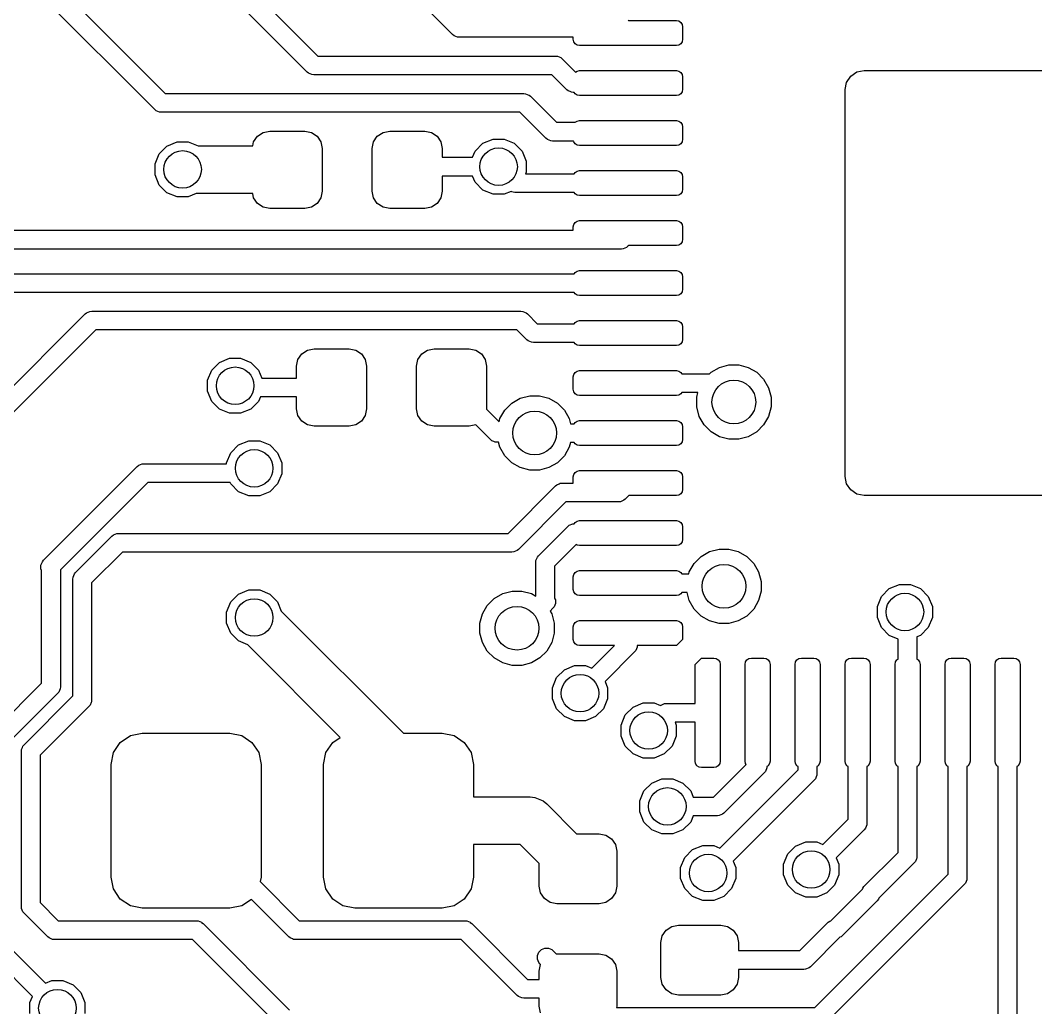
# Model space of a CAD drawing. Header units: inches. Extents: x 5.12 to 6.12, y -4.12 to -1.79.
# Drawn here: x 5.3083 to 5.6282, y -3.1719 to -2.8609 of the extents above; entities that cross this region are included whole.
import ezdxf

# ---------------------------------------------------------------- set-up
doc = ezdxf.new("R2010")
doc.units = ezdxf.units.IN
doc.header["$MEASUREMENT"] = 0
doc.layers.add('F.Cu', color=13, linetype='CONTINUOUS', true_color=0xc83434)

msp = doc.modelspace()

# ---------------------------------------------------------------- linework, layer by layer
at = {"layer": 'F.Cu', "linetype": 'CONTINUOUS'}
for p, q in [((5.44452, -2.8654), (5.21629, -2.63717)), ((5.17901, -2.64918), (5.402, -2.87217)), ((5.39869, -2.87721), (5.17397, -2.65249)), ((5.2017, -2.73172), (5.35396, -2.88398)), ((5.35065, -2.88902), (5.19752, -2.7359)), ((5.49978, -2.86086), (5.49994, -2.86099)), ((5.49994, -2.86099), (5.51501, -2.86099)), ((5.51501, -2.86099), (5.51576, -2.86114)), ((5.51576, -2.86114), (5.5164, -2.86157)), ((5.5164, -2.86157), (5.51682, -2.86221)), ((5.51682, -2.86221), (5.51697, -2.86296)), ((5.44497, -2.86577), (5.44452, -2.8654)), ((5.44604, -2.86621), (5.44497, -2.86577)), ((5.51697, -2.86296), (5.51697, -2.8669)), ((5.44661, -2.86627), (5.44604, -2.86621)), ((5.48253, -2.86627), (5.44661, -2.86627)), ((5.48253, -2.8669), (5.48253, -2.86627)), ((5.48268, -2.86765), (5.48253, -2.8669)), ((5.4831, -2.86829), (5.48268, -2.86765)), ((5.48374, -2.86872), (5.4831, -2.86829)), ((5.48449, -2.86887), (5.48374, -2.86872)), ((5.51501, -2.86887), (5.48449, -2.86887)), ((5.51576, -2.86872), (5.51501, -2.86887)), ((5.5164, -2.86829), (5.51576, -2.86872)), ((5.51682, -2.86765), (5.5164, -2.86829)), ((5.51697, -2.8669), (5.51682, -2.86765)), ((5.402, -2.87217), (5.47697, -2.87217)), ((5.47697, -2.87217), (5.47755, -2.87223)), ((5.47755, -2.87223), (5.47861, -2.87267)), ((5.47861, -2.87267), (5.47906, -2.87304)), ((5.47906, -2.87304), (5.48325, -2.87722)), ((5.39914, -2.87758), (5.39869, -2.87721)), ((5.39962, -2.87778), (5.39914, -2.87758)), ((5.4002, -2.87802), (5.39962, -2.87778)), ((5.40078, -2.87808), (5.4002, -2.87802)), ((5.47575, -2.87808), (5.40078, -2.87808)), ((5.48044, -2.88277), (5.47575, -2.87808)), ((5.48325, -2.87722), (5.48374, -2.87689)), ((5.48374, -2.87689), (5.48449, -2.87674)), ((5.48449, -2.87674), (5.51501, -2.87674)), ((5.51501, -2.87674), (5.51576, -2.87689)), ((5.51576, -2.87689), (5.5164, -2.87732)), ((5.5164, -2.87732), (5.51682, -2.87796)), ((5.51682, -2.87796), (5.51697, -2.87871)), ((5.51697, -2.87871), (5.51697, -2.88265)), ((5.56861, -2.88046), (5.56992, -2.8785)), ((5.56992, -2.8785), (5.57187, -2.8772)), ((5.57187, -2.8772), (5.57418, -2.87674)), ((5.57418, -2.87674), (5.69599, -2.87674)), ((5.56816, -2.88276), (5.56861, -2.88046)), ((5.35396, -2.88398), (5.46694, -2.88398)), ((5.46694, -2.88398), (5.46751, -2.88404)), ((5.46751, -2.88404), (5.46854, -2.88446)), ((5.46854, -2.88446), (5.46858, -2.88448)), ((5.46858, -2.88448), (5.46902, -2.88485)), ((5.46902, -2.88485), (5.47722, -2.89305)), ((5.48089, -2.88313), (5.48044, -2.88277)), ((5.48151, -2.88339), (5.48089, -2.88313)), ((5.48195, -2.88357), (5.48151, -2.88339)), ((5.48253, -2.88363), (5.48195, -2.88357)), ((5.48283, -2.88363), (5.48253, -2.88363)), ((5.4831, -2.88404), (5.48283, -2.88363)), ((5.48374, -2.88446), (5.4831, -2.88404)), ((5.48449, -2.88461), (5.48374, -2.88446)), ((5.51501, -2.88461), (5.48449, -2.88461)), ((5.51576, -2.88446), (5.51501, -2.88461)), ((5.5164, -2.88404), (5.51576, -2.88446)), ((5.51682, -2.8834), (5.5164, -2.88404)), ((5.51697, -2.88265), (5.51682, -2.8834)), ((5.56816, -3.00457), (5.56816, -2.88276)), ((5.3511, -2.88939), (5.35065, -2.88902)), ((5.35216, -2.88983), (5.3511, -2.88939)), ((5.35274, -2.88989), (5.35216, -2.88983)), ((5.46571, -2.88989), (5.35274, -2.88989)), ((5.47391, -2.89809), (5.46571, -2.88989)), ((5.47722, -2.89305), (5.48313, -2.89305)), ((5.48313, -2.89305), (5.48374, -2.89264)), ((5.48374, -2.89264), (5.48449, -2.89249)), ((5.48449, -2.89249), (5.51501, -2.89249)), ((5.51501, -2.89249), (5.51576, -2.89264)), ((5.51576, -2.89264), (5.5164, -2.89306)), ((5.5164, -2.89306), (5.51682, -2.8937)), ((5.51682, -2.8937), (5.51697, -2.89446)), ((5.51697, -2.89446), (5.51697, -2.89839)), ((5.3818, -2.8992), (5.383, -2.89741)), ((5.383, -2.89741), (5.38479, -2.89621)), ((5.38479, -2.89621), (5.3869, -2.8958)), ((5.3869, -2.8958), (5.39792, -2.8958)), ((5.39792, -2.8958), (5.40003, -2.89621)), ((5.40003, -2.89621), (5.40182, -2.89741)), ((5.40182, -2.89741), (5.40301, -2.8992)), ((5.4196, -2.8992), (5.42079, -2.89741)), ((5.42079, -2.89741), (5.42258, -2.89621)), ((5.42258, -2.89621), (5.42469, -2.8958)), ((5.42469, -2.8958), (5.43571, -2.8958)), ((5.43571, -2.8958), (5.43782, -2.89621)), ((5.43782, -2.89621), (5.43961, -2.89741)), ((5.43961, -2.89741), (5.44081, -2.8992)), ((5.47436, -2.89846), (5.47391, -2.89809)), ((5.35208, -2.90295), (5.35453, -2.90051)), ((5.35453, -2.90051), (5.35772, -2.89919)), ((5.35772, -2.89919), (5.36118, -2.89919)), ((5.36118, -2.89919), (5.36435, -2.9005)), ((5.36435, -2.9005), (5.38154, -2.9005)), ((5.38154, -2.9005), (5.3818, -2.8992)), ((5.40301, -2.8992), (5.40343, -2.90131)), ((5.41918, -2.90131), (5.4196, -2.8992)), ((5.44081, -2.8992), (5.44123, -2.90131)), ((5.45163, -2.9021), (5.45408, -2.89965)), ((5.45408, -2.89965), (5.45727, -2.89833)), ((5.45727, -2.89833), (5.46073, -2.89833)), ((5.46073, -2.89833), (5.46392, -2.89965)), ((5.46392, -2.89965), (5.46637, -2.9021)), ((5.47542, -2.8989), (5.47436, -2.89846)), ((5.476, -2.89895), (5.47542, -2.8989)), ((5.48264, -2.89895), (5.476, -2.89895)), ((5.48268, -2.89915), (5.48264, -2.89895)), ((5.4831, -2.89979), (5.48268, -2.89915)), ((5.48374, -2.90021), (5.4831, -2.89979)), ((5.48449, -2.90036), (5.48374, -2.90021)), ((5.51501, -2.90036), (5.48449, -2.90036)), ((5.51576, -2.90021), (5.51501, -2.90036)), ((5.5164, -2.89979), (5.51576, -2.90021)), ((5.51682, -2.89915), (5.5164, -2.89979)), ((5.51697, -2.89839), (5.51682, -2.89915)), ((5.35076, -2.90615), (5.35208, -2.90295)), ((5.40343, -2.90131), (5.40343, -2.91469)), ((5.41918, -2.91469), (5.41918, -2.90131)), ((5.44123, -2.90131), (5.44123, -2.90407)), ((5.44123, -2.90407), (5.45082, -2.90407)), ((5.45082, -2.90407), (5.45163, -2.9021)), ((5.46637, -2.9021), (5.46769, -2.90529)), ((5.35076, -2.9096), (5.35076, -2.90615)), ((5.46769, -2.90529), (5.46769, -2.90875)), ((5.35208, -2.9128), (5.35076, -2.9096)), ((5.45082, -2.90997), (5.44123, -2.90997)), ((5.44123, -2.90997), (5.44123, -2.91469)), ((5.45163, -2.91194), (5.45082, -2.90997)), ((5.46769, -2.90875), (5.46749, -2.90922)), ((5.46749, -2.90922), (5.48283, -2.90922)), ((5.48283, -2.90922), (5.4831, -2.90881)), ((5.4831, -2.90881), (5.48374, -2.90839)), ((5.48374, -2.90839), (5.48449, -2.90824)), ((5.48449, -2.90824), (5.51501, -2.90824)), ((5.51501, -2.90824), (5.51576, -2.90839)), ((5.51576, -2.90839), (5.5164, -2.90881)), ((5.5164, -2.90881), (5.51682, -2.90945)), ((5.51682, -2.90945), (5.51697, -2.9102)), ((5.51697, -2.9102), (5.51697, -2.91414)), ((5.35453, -2.91524), (5.35208, -2.9128)), ((5.45408, -2.91439), (5.45163, -2.91194)), ((5.35772, -2.91656), (5.35453, -2.91524)), ((5.36118, -2.91656), (5.35772, -2.91656)), ((5.36374, -2.9155), (5.36118, -2.91656)), ((5.38154, -2.9155), (5.36374, -2.9155)), ((5.3818, -2.9168), (5.38154, -2.9155)), ((5.383, -2.91859), (5.3818, -2.9168)), ((5.40301, -2.9168), (5.40182, -2.91859)), ((5.40343, -2.91469), (5.40301, -2.9168)), ((5.4196, -2.9168), (5.41918, -2.91469)), ((5.42079, -2.91859), (5.4196, -2.9168)), ((5.44081, -2.9168), (5.43961, -2.91859)), ((5.44123, -2.91469), (5.44081, -2.9168)), ((5.45727, -2.91571), (5.45408, -2.91439)), ((5.46073, -2.91571), (5.45727, -2.91571)), ((5.46292, -2.9148), (5.46073, -2.91571)), ((5.46314, -2.91489), (5.46292, -2.9148)), ((5.46358, -2.91507), (5.46314, -2.91489)), ((5.46415, -2.91513), (5.46358, -2.91507)), ((5.48283, -2.91513), (5.46415, -2.91513)), ((5.4831, -2.91553), (5.48283, -2.91513)), ((5.48374, -2.91596), (5.4831, -2.91553)), ((5.48449, -2.91611), (5.48374, -2.91596)), ((5.51501, -2.91611), (5.48449, -2.91611)), ((5.51576, -2.91596), (5.51501, -2.91611)), ((5.5164, -2.91553), (5.51576, -2.91596)), ((5.51682, -2.9149), (5.5164, -2.91553)), ((5.51697, -2.91414), (5.51682, -2.9149)), ((5.38479, -2.91979), (5.383, -2.91859)), ((5.3869, -2.9202), (5.38479, -2.91979)), ((5.39792, -2.9202), (5.3869, -2.9202)), ((5.40003, -2.91979), (5.39792, -2.9202)), ((5.40182, -2.91859), (5.40003, -2.91979)), ((5.42258, -2.91979), (5.42079, -2.91859)), ((5.42469, -2.9202), (5.42258, -2.91979)), ((5.43571, -2.9202), (5.42469, -2.9202)), ((5.43782, -2.91979), (5.43571, -2.9202)), ((5.43961, -2.91859), (5.43782, -2.91979)), ((5.48253, -2.92595), (5.48268, -2.9252)), ((5.48253, -2.92705), (5.48253, -2.92595)), ((5.48268, -2.9252), (5.4831, -2.92456)), ((5.4831, -2.92456), (5.48374, -2.92413)), ((5.48374, -2.92413), (5.48449, -2.92398)), ((5.48449, -2.92398), (5.51501, -2.92398)), ((5.51501, -2.92398), (5.51576, -2.92413)), ((5.51576, -2.92413), (5.5164, -2.92456)), ((5.5164, -2.92456), (5.51682, -2.9252)), ((5.51682, -2.9252), (5.51697, -2.92595)), ((5.51697, -2.92595), (5.51697, -2.92989)), ((5.20489, -2.92705), (5.48253, -2.92705)), ((5.51697, -2.92989), (5.51682, -2.93064)), ((5.49767, -2.93295), (5.20046, -2.93295)), ((5.49825, -2.9329), (5.49767, -2.93295)), ((5.49931, -2.93246), (5.49825, -2.9329)), ((5.49976, -2.93209), (5.49931, -2.93246)), ((5.49999, -2.93186), (5.49976, -2.93209)), ((5.51501, -2.93186), (5.49999, -2.93186)), ((5.51576, -2.93171), (5.51501, -2.93186)), ((5.5164, -2.93128), (5.51576, -2.93171)), ((5.51682, -2.93064), (5.5164, -2.93128)), ((5.24265, -2.94072), (5.48283, -2.94072)), ((5.48283, -2.94072), (5.4831, -2.94031)), ((5.4831, -2.94031), (5.48374, -2.93988)), ((5.48374, -2.93988), (5.48449, -2.93973)), ((5.48449, -2.93973), (5.51501, -2.93973)), ((5.51501, -2.93973), (5.51576, -2.93988)), ((5.51576, -2.93988), (5.5164, -2.94031)), ((5.5164, -2.94031), (5.51682, -2.94095)), ((5.51682, -2.94095), (5.51697, -2.9417)), ((5.51697, -2.9417), (5.51697, -2.94564)), ((5.51697, -2.94564), (5.51682, -2.94639)), ((5.48283, -2.94662), (5.24387, -2.94662)), ((5.4831, -2.94703), (5.48283, -2.94662)), ((5.48374, -2.94746), (5.4831, -2.94703)), ((5.48449, -2.94761), (5.48374, -2.94746)), ((5.51501, -2.94761), (5.48449, -2.94761)), ((5.51576, -2.94746), (5.51501, -2.94761)), ((5.5164, -2.94703), (5.51576, -2.94746)), ((5.51682, -2.94639), (5.5164, -2.94703)), ((5.19752, -3.08462), (5.32875, -2.95339)), ((5.32875, -2.95339), (5.3292, -2.95303)), ((5.3292, -2.95303), (5.33026, -2.95258)), ((5.33026, -2.95258), (5.33084, -2.95253)), ((5.33084, -2.95253), (5.466, -2.95253)), ((5.466, -2.95253), (5.46658, -2.95258)), ((5.46658, -2.95258), (5.46764, -2.95303)), ((5.46764, -2.95303), (5.46809, -2.95339)), ((5.46809, -2.95339), (5.47116, -2.95646)), ((5.4831, -2.95606), (5.48374, -2.95563)), ((5.48374, -2.95563), (5.48449, -2.95548)), ((5.48449, -2.95548), (5.51501, -2.95548)), ((5.51501, -2.95548), (5.51576, -2.95563)), ((5.51576, -2.95563), (5.5164, -2.95606)), ((5.33206, -2.95843), (5.2017, -3.0888)), ((5.46478, -2.95843), (5.33206, -2.95843)), ((5.46785, -2.96151), (5.46478, -2.95843)), ((5.47116, -2.95646), (5.48283, -2.95646)), ((5.48283, -2.95646), (5.4831, -2.95606)), ((5.5164, -2.95606), (5.51682, -2.9567)), ((5.51682, -2.9567), (5.51697, -2.95745)), ((5.51697, -2.95745), (5.51697, -2.96139)), ((5.4683, -2.96187), (5.46785, -2.96151)), ((5.46936, -2.96231), (5.4683, -2.96187)), ((5.51697, -2.96139), (5.51682, -2.96214)), ((5.397, -2.96596), (5.39879, -2.96477)), ((5.39879, -2.96477), (5.4009, -2.96435)), ((5.4009, -2.96435), (5.41192, -2.96435)), ((5.41192, -2.96435), (5.41403, -2.96477)), ((5.41403, -2.96477), (5.41582, -2.96596)), ((5.43479, -2.96596), (5.43658, -2.96477)), ((5.43658, -2.96477), (5.43869, -2.96435)), ((5.43869, -2.96435), (5.44971, -2.96435)), ((5.44971, -2.96435), (5.45182, -2.96477)), ((5.45182, -2.96477), (5.45361, -2.96596)), ((5.46994, -2.96237), (5.46936, -2.96231)), ((5.48283, -2.96237), (5.46994, -2.96237)), ((5.4831, -2.96278), (5.48283, -2.96237)), ((5.48374, -2.9632), (5.4831, -2.96278)), ((5.48449, -2.96335), (5.48374, -2.9632)), ((5.51501, -2.96335), (5.48449, -2.96335)), ((5.51576, -2.9632), (5.51501, -2.96335)), ((5.5164, -2.96278), (5.51576, -2.9632)), ((5.51682, -2.96214), (5.5164, -2.96278)), ((5.37108, -2.96863), (5.37427, -2.96731)), ((5.37427, -2.96731), (5.37773, -2.96731)), ((5.37773, -2.96731), (5.38092, -2.96863)), ((5.39538, -2.96986), (5.3958, -2.96775)), ((5.3958, -2.96775), (5.397, -2.96596)), ((5.41582, -2.96596), (5.41701, -2.96775)), ((5.41701, -2.96775), (5.41743, -2.96986)), ((5.43318, -2.96986), (5.4336, -2.96775)), ((5.4336, -2.96775), (5.43479, -2.96596)), ((5.45361, -2.96596), (5.45481, -2.96775)), ((5.45481, -2.96775), (5.45523, -2.96986)), ((5.36731, -2.97427), (5.36863, -2.97108)), ((5.36863, -2.97108), (5.37108, -2.96863)), ((5.38092, -2.96863), (5.38337, -2.97108)), ((5.38337, -2.97108), (5.38441, -2.9736)), ((5.39538, -2.9736), (5.39538, -2.96986)), ((5.41743, -2.96986), (5.41743, -2.98324)), ((5.43318, -2.98324), (5.43318, -2.96986)), ((5.45523, -2.96986), (5.45523, -2.98324)), ((5.4831, -2.9718), (5.48374, -2.97138)), ((5.48374, -2.97138), (5.48449, -2.97123)), ((5.48449, -2.97123), (5.51501, -2.97123)), ((5.51501, -2.97123), (5.51576, -2.97138)), ((5.51576, -2.97138), (5.5164, -2.9718)), ((5.52592, -2.97176), (5.52859, -2.97022)), ((5.52859, -2.97022), (5.53157, -2.96942)), ((5.53157, -2.96942), (5.53466, -2.96942)), ((5.53466, -2.96942), (5.53763, -2.97022)), ((5.53763, -2.97022), (5.5403, -2.97176)), ((5.36731, -2.97773), (5.36731, -2.97427)), ((5.38441, -2.9736), (5.39538, -2.9736)), ((5.48253, -2.9732), (5.48268, -2.97244)), ((5.48253, -2.97713), (5.48253, -2.9732)), ((5.48268, -2.97244), (5.4831, -2.9718)), ((5.5164, -2.9718), (5.51667, -2.97221)), ((5.51667, -2.97221), (5.52547, -2.97221)), ((5.52547, -2.97221), (5.52592, -2.97176)), ((5.5403, -2.97176), (5.54248, -2.97394)), ((5.54248, -2.97394), (5.54403, -2.97661)), ((5.36863, -2.98092), (5.36731, -2.97773)), ((5.48268, -2.97789), (5.48253, -2.97713)), ((5.4831, -2.97853), (5.48268, -2.97789)), ((5.54403, -2.97661), (5.54482, -2.97959)), ((5.37108, -2.98337), (5.36863, -2.98092)), ((5.38337, -2.98092), (5.38092, -2.98337)), ((5.38395, -2.9795), (5.38337, -2.98092)), ((5.39538, -2.9795), (5.38395, -2.9795)), ((5.39538, -2.98324), (5.39538, -2.9795)), ((5.46315, -2.9815), (5.46582, -2.97996)), ((5.46582, -2.97996), (5.4688, -2.97916)), ((5.4688, -2.97916), (5.47188, -2.97916)), ((5.47188, -2.97916), (5.47486, -2.97996)), ((5.47486, -2.97996), (5.47753, -2.9815)), ((5.48374, -2.97895), (5.4831, -2.97853)), ((5.48449, -2.9791), (5.48374, -2.97895)), ((5.51501, -2.9791), (5.48449, -2.9791)), ((5.51576, -2.97895), (5.51501, -2.9791)), ((5.5164, -2.97853), (5.51576, -2.97895)), ((5.51667, -2.97812), (5.5164, -2.97853)), ((5.5218, -2.97812), (5.51667, -2.97812)), ((5.5214, -2.97959), (5.5218, -2.97812)), ((5.5214, -2.98267), (5.5214, -2.97959)), ((5.54482, -2.97959), (5.54482, -2.98267)), ((5.37427, -2.98469), (5.37108, -2.98337)), ((5.38092, -2.98337), (5.37773, -2.98469)), ((5.3958, -2.98535), (5.39538, -2.98324)), ((5.41743, -2.98324), (5.41701, -2.98535)), ((5.4336, -2.98535), (5.43318, -2.98324)), ((5.45523, -2.98324), (5.4552, -2.98337)), ((5.4552, -2.98337), (5.45916, -2.98734)), ((5.45943, -2.98635), (5.46097, -2.98368)), ((5.46097, -2.98368), (5.46315, -2.9815)), ((5.47753, -2.9815), (5.47971, -2.98368)), ((5.47971, -2.98368), (5.48125, -2.98635)), ((5.5222, -2.98565), (5.5214, -2.98267)), ((5.54482, -2.98267), (5.54403, -2.98565)), ((5.37773, -2.98469), (5.37427, -2.98469)), ((5.397, -2.98714), (5.3958, -2.98535)), ((5.39879, -2.98834), (5.397, -2.98714)), ((5.41582, -2.98714), (5.41403, -2.98834)), ((5.41701, -2.98535), (5.41582, -2.98714)), ((5.43479, -2.98714), (5.4336, -2.98535)), ((5.43658, -2.98834), (5.43479, -2.98714)), ((5.45916, -2.98734), (5.45943, -2.98635)), ((5.48125, -2.98635), (5.48168, -2.98796)), ((5.48283, -2.98796), (5.4831, -2.98755)), ((5.4831, -2.98755), (5.48374, -2.98713)), ((5.48374, -2.98713), (5.48449, -2.98698)), ((5.48449, -2.98698), (5.51501, -2.98698)), ((5.51501, -2.98698), (5.51576, -2.98713)), ((5.51576, -2.98713), (5.5164, -2.98755)), ((5.5164, -2.98755), (5.51682, -2.98819)), ((5.52374, -2.98832), (5.5222, -2.98565)), ((5.54403, -2.98565), (5.54248, -2.98832)), ((5.4009, -2.98876), (5.39879, -2.98834)), ((5.41192, -2.98876), (5.4009, -2.98876)), ((5.41403, -2.98834), (5.41192, -2.98876)), ((5.43869, -2.98876), (5.43658, -2.98834)), ((5.44971, -2.98876), (5.43869, -2.98876)), ((5.45181, -2.98834), (5.44971, -2.98876)), ((5.45643, -2.99296), (5.45181, -2.98834)), ((5.48168, -2.98796), (5.48283, -2.98796)), ((5.51682, -2.98819), (5.51697, -2.98894)), ((5.51697, -2.98894), (5.51697, -2.99288)), ((5.52592, -2.9905), (5.52374, -2.98832)), ((5.52859, -2.99204), (5.52592, -2.9905)), ((5.5403, -2.9905), (5.53763, -2.99204)), ((5.54248, -2.98832), (5.5403, -2.9905)), ((5.37708, -2.99463), (5.38027, -2.99331)), ((5.38027, -2.99331), (5.38373, -2.99331)), ((5.38373, -2.99331), (5.38692, -2.99463)), ((5.45688, -2.99332), (5.45643, -2.99296)), ((5.4575, -2.99358), (5.45688, -2.99332)), ((5.45794, -2.99376), (5.4575, -2.99358)), ((5.45852, -2.99382), (5.45794, -2.99376)), ((5.45901, -2.99382), (5.45852, -2.99382)), ((5.45943, -2.99539), (5.45901, -2.99382)), ((5.48166, -2.99387), (5.48125, -2.99539)), ((5.48283, -2.99387), (5.48166, -2.99387)), ((5.4831, -2.99427), (5.48283, -2.99387)), ((5.51682, -2.99364), (5.5164, -2.99427)), ((5.51697, -2.99288), (5.51682, -2.99364)), ((5.53157, -2.99284), (5.52859, -2.99204)), ((5.53466, -2.99284), (5.53157, -2.99284)), ((5.53763, -2.99204), (5.53466, -2.99284)), ((5.37331, -3.00027), (5.37463, -2.99708)), ((5.37463, -2.99708), (5.37708, -2.99463)), ((5.38692, -2.99463), (5.38937, -2.99708)), ((5.38937, -2.99708), (5.39069, -3.00027)), ((5.46097, -2.99806), (5.45943, -2.99539)), ((5.48125, -2.99539), (5.47971, -2.99806)), ((5.48374, -2.9947), (5.4831, -2.99427)), ((5.48449, -2.99485), (5.48374, -2.9947)), ((5.51501, -2.99485), (5.48449, -2.99485)), ((5.51576, -2.9947), (5.51501, -2.99485)), ((5.5164, -2.99427), (5.51576, -2.9947)), ((5.37331, -3.00057), (5.37331, -3.00027)), ((5.39069, -3.00027), (5.39069, -3.00373)), ((5.46315, -3.00024), (5.46097, -2.99806)), ((5.46582, -3.00178), (5.46315, -3.00024)), ((5.47753, -3.00024), (5.47486, -3.00178)), ((5.47971, -2.99806), (5.47753, -3.00024)), ((5.31563, -3.03098), (5.34518, -3.00143)), ((5.34518, -3.00143), (5.34563, -3.00106)), ((5.34563, -3.00106), (5.34669, -3.00062)), ((5.34669, -3.00062), (5.34727, -3.00057)), ((5.34727, -3.00057), (5.37331, -3.00057)), ((5.4688, -3.00258), (5.46582, -3.00178)), ((5.47188, -3.00258), (5.4688, -3.00258)), ((5.47486, -3.00178), (5.47188, -3.00258)), ((5.48268, -3.00394), (5.4831, -3.0033)), ((5.4831, -3.0033), (5.48374, -3.00287)), ((5.48374, -3.00287), (5.48449, -3.00272)), ((5.48449, -3.00272), (5.51501, -3.00272)), ((5.51501, -3.00272), (5.51576, -3.00287)), ((5.51576, -3.00287), (5.5164, -3.0033)), ((5.5164, -3.0033), (5.51682, -3.00394)), ((5.34849, -3.00647), (5.32094, -3.03402)), ((5.37445, -3.00647), (5.34849, -3.00647)), ((5.37463, -3.00692), (5.37445, -3.00647)), ((5.39069, -3.00373), (5.38937, -3.00692)), ((5.47803, -3.00688), (5.47842, -3.00672)), ((5.47842, -3.00672), (5.479, -3.00666)), ((5.479, -3.00666), (5.48253, -3.00666)), ((5.48253, -3.00469), (5.48268, -3.00394)), ((5.48253, -3.00666), (5.48253, -3.00469)), ((5.51682, -3.00394), (5.51697, -3.00469)), ((5.51697, -3.00469), (5.51697, -3.00863)), ((5.56861, -3.00688), (5.56816, -3.00457)), ((5.37708, -3.00937), (5.37463, -3.00692)), ((5.38027, -3.01069), (5.37708, -3.00937)), ((5.38692, -3.00937), (5.38373, -3.01069)), ((5.38937, -3.00692), (5.38692, -3.00937)), ((5.46196, -3.02248), (5.47691, -3.00753)), ((5.47691, -3.00753), (5.47736, -3.00716)), ((5.47736, -3.00716), (5.47803, -3.00688)), ((5.5164, -3.01002), (5.51576, -3.01045)), ((5.51682, -3.00938), (5.5164, -3.01002)), ((5.51697, -3.00863), (5.51682, -3.00938)), ((5.56992, -3.00883), (5.56861, -3.00688)), ((5.57187, -3.01014), (5.56992, -3.00883)), ((5.38373, -3.01069), (5.38027, -3.01069)), ((5.48022, -3.01257), (5.46527, -3.02752)), ((5.4968, -3.01257), (5.48022, -3.01257)), ((5.49737, -3.01251), (5.4968, -3.01257)), ((5.49844, -3.01207), (5.49737, -3.01251)), ((5.49889, -3.0117), (5.49844, -3.01207)), ((5.49999, -3.0106), (5.49889, -3.0117)), ((5.51501, -3.0106), (5.49999, -3.0106)), ((5.51576, -3.01045), (5.51501, -3.0106)), ((5.57418, -3.0106), (5.57187, -3.01014)), ((5.69599, -3.0106), (5.57418, -3.0106)), ((5.48127, -3.01995), (5.48233, -3.01951)), ((5.48233, -3.01951), (5.48282, -3.01946)), ((5.48282, -3.01946), (5.4831, -3.01905)), ((5.4831, -3.01905), (5.48374, -3.01862)), ((5.48374, -3.01862), (5.48449, -3.01847)), ((5.48449, -3.01847), (5.51501, -3.01847)), ((5.51501, -3.01847), (5.51576, -3.01862)), ((5.51576, -3.01862), (5.5164, -3.01905)), ((5.5164, -3.01905), (5.51682, -3.01969)), ((5.33763, -3.02298), (5.3387, -3.02254)), ((5.3387, -3.02254), (5.33927, -3.02248)), ((5.33927, -3.02248), (5.46196, -3.02248)), ((5.47158, -3.02956), (5.48082, -3.02032)), ((5.48082, -3.02032), (5.48127, -3.01995)), ((5.51682, -3.01969), (5.51697, -3.02044)), ((5.51697, -3.02044), (5.51697, -3.02438)), ((5.32574, -3.03479), (5.33718, -3.02335)), ((5.33718, -3.02335), (5.33763, -3.02298)), ((5.48347, -3.02602), (5.47662, -3.03287)), ((5.48374, -3.0262), (5.48347, -3.02602)), ((5.5164, -3.02577), (5.51576, -3.0262)), ((5.51682, -3.02513), (5.5164, -3.02577)), ((5.51697, -3.02438), (5.51682, -3.02513)), ((5.3405, -3.02839), (5.33078, -3.0381)), ((5.46318, -3.02839), (5.3405, -3.02839)), ((5.46376, -3.02833), (5.46318, -3.02839)), ((5.46482, -3.02789), (5.46376, -3.02833)), ((5.46527, -3.02752), (5.46482, -3.02789)), ((5.48449, -3.02635), (5.48374, -3.0262)), ((5.51501, -3.02635), (5.48449, -3.02635)), ((5.51576, -3.0262), (5.51501, -3.02635)), ((5.5228, -3.02978), (5.52547, -3.02824)), ((5.52547, -3.02824), (5.52845, -3.02744)), ((5.52845, -3.02744), (5.53153, -3.02744)), ((5.53153, -3.02744), (5.53451, -3.02824)), ((5.53451, -3.02824), (5.53718, -3.02978)), ((5.31482, -3.03249), (5.31526, -3.03143)), ((5.31526, -3.03143), (5.31563, -3.03098)), ((5.47071, -3.03165), (5.47077, -3.03107)), ((5.47071, -3.04225), (5.47071, -3.03165)), ((5.47077, -3.03107), (5.47121, -3.03001)), ((5.47121, -3.03001), (5.47158, -3.02956)), ((5.51908, -3.03463), (5.52062, -3.03196)), ((5.52062, -3.03196), (5.5228, -3.02978)), ((5.53718, -3.02978), (5.53936, -3.03196)), ((5.53936, -3.03196), (5.5409, -3.03463)), ((5.31482, -3.03365), (5.31482, -3.03249)), ((5.31504, -3.03417), (5.31482, -3.03365)), ((5.31504, -3.06963), (5.31504, -3.03417)), ((5.32094, -3.03402), (5.32094, -3.07085)), ((5.32493, -3.0363), (5.32538, -3.03524)), ((5.32538, -3.03524), (5.32574, -3.03479)), ((5.47662, -3.03287), (5.47662, -3.04276)), ((5.48253, -3.03619), (5.48268, -3.03544)), ((5.48268, -3.03544), (5.4831, -3.0348)), ((5.4831, -3.0348), (5.48374, -3.03437)), ((5.48374, -3.03437), (5.48449, -3.03422)), ((5.48449, -3.03422), (5.51501, -3.03422)), ((5.51501, -3.03422), (5.51576, -3.03437)), ((5.51576, -3.03437), (5.5164, -3.0348)), ((5.5164, -3.0348), (5.51667, -3.0352)), ((5.51667, -3.0352), (5.51893, -3.0352)), ((5.51893, -3.0352), (5.51908, -3.03463)), ((5.5409, -3.03463), (5.5417, -3.03761)), ((5.32488, -3.03688), (5.32493, -3.0363)), ((5.32488, -3.0737), (5.32488, -3.03688)), ((5.33078, -3.0381), (5.33078, -3.07493)), ((5.48253, -3.04013), (5.48253, -3.03619)), ((5.5417, -3.03761), (5.5417, -3.04069)), ((5.58209, -3.03988), (5.58528, -3.03856)), ((5.58528, -3.03856), (5.58874, -3.03856)), ((5.58874, -3.03856), (5.59193, -3.03988)), ((5.37463, -3.04408), (5.37708, -3.04163)), ((5.37708, -3.04163), (5.38027, -3.04031)), ((5.38027, -3.04031), (5.38373, -3.04031)), ((5.38373, -3.04031), (5.38692, -3.04163)), ((5.38692, -3.04163), (5.38937, -3.04408)), ((5.45762, -3.04299), (5.46029, -3.04145)), ((5.46029, -3.04145), (5.46327, -3.04065)), ((5.46327, -3.04065), (5.46635, -3.04065)), ((5.46635, -3.04065), (5.46933, -3.04145)), ((5.46933, -3.04145), (5.47071, -3.04225)), ((5.48268, -3.04088), (5.48253, -3.04013)), ((5.4831, -3.04152), (5.48268, -3.04088)), ((5.48374, -3.04194), (5.4831, -3.04152)), ((5.48449, -3.04209), (5.48374, -3.04194)), ((5.51576, -3.04194), (5.51501, -3.04209)), ((5.5164, -3.04152), (5.51576, -3.04194)), ((5.51667, -3.04111), (5.5164, -3.04152)), ((5.5184, -3.04111), (5.51667, -3.04111)), ((5.51908, -3.04367), (5.5184, -3.04111)), ((5.5417, -3.04069), (5.5409, -3.04367)), ((5.57964, -3.04232), (5.58209, -3.03988)), ((5.59193, -3.03988), (5.59437, -3.04232)), ((5.37331, -3.04727), (5.37463, -3.04408)), ((5.38937, -3.04408), (5.39055, -3.04695)), ((5.4539, -3.04784), (5.45544, -3.04517)), ((5.45544, -3.04517), (5.45762, -3.04299)), ((5.4769, -3.04458), (5.47646, -3.04564)), ((5.47662, -3.04276), (5.47675, -3.04308)), ((5.47675, -3.04308), (5.4769, -3.04342)), ((5.4769, -3.04342), (5.4769, -3.04458)), ((5.51501, -3.04209), (5.48449, -3.04209)), ((5.52062, -3.04634), (5.51908, -3.04367)), ((5.5409, -3.04367), (5.53936, -3.04634)), ((5.57832, -3.04552), (5.57964, -3.04232)), ((5.59437, -3.04232), (5.5957, -3.04552)), ((5.37331, -3.05073), (5.37331, -3.04727)), ((5.39055, -3.04695), (5.42905, -3.08544)), ((5.4531, -3.05082), (5.4539, -3.04784)), ((5.47609, -3.04609), (5.47521, -3.04696)), ((5.47521, -3.04696), (5.47572, -3.04784)), ((5.47572, -3.04784), (5.47652, -3.05082)), ((5.47645, -3.04564), (5.47609, -3.04609)), ((5.47646, -3.04564), (5.47645, -3.04564)), ((5.5228, -3.04852), (5.52062, -3.04634)), ((5.53936, -3.04634), (5.53718, -3.04852)), ((5.57832, -3.04897), (5.57832, -3.04552)), ((5.5957, -3.04552), (5.5957, -3.04897)), ((5.37463, -3.05392), (5.37331, -3.05073)), ((5.4531, -3.0539), (5.4531, -3.05082)), ((5.47652, -3.05082), (5.47652, -3.0539)), ((5.48253, -3.05194), (5.48268, -3.05118)), ((5.48268, -3.05118), (5.4831, -3.05055)), ((5.4831, -3.05055), (5.48374, -3.05012)), ((5.48374, -3.05012), (5.48449, -3.04997)), ((5.48449, -3.04997), (5.51501, -3.04997)), ((5.51501, -3.04997), (5.51576, -3.05012)), ((5.51576, -3.05012), (5.5164, -3.05055)), ((5.5164, -3.05055), (5.51682, -3.05118)), ((5.51682, -3.05118), (5.51697, -3.05194)), ((5.52547, -3.05006), (5.5228, -3.04852)), ((5.52845, -3.05086), (5.52547, -3.05006)), ((5.53153, -3.05086), (5.52845, -3.05086)), ((5.53451, -3.05006), (5.53153, -3.05086)), ((5.53718, -3.04852), (5.53451, -3.05006)), ((5.57964, -3.05217), (5.57832, -3.04897)), ((5.5957, -3.04897), (5.59437, -3.05217)), ((5.37708, -3.05637), (5.37463, -3.05392)), ((5.4539, -3.05688), (5.4531, -3.0539)), ((5.47652, -3.0539), (5.47572, -3.05688)), ((5.48253, -3.05587), (5.48253, -3.05194)), ((5.51697, -3.05194), (5.51697, -3.05587)), ((5.58209, -3.05461), (5.57964, -3.05217)), ((5.58489, -3.05577), (5.58209, -3.05461)), ((5.59193, -3.05461), (5.59079, -3.05508)), ((5.59437, -3.05217), (5.59193, -3.05461)), ((5.37995, -3.05755), (5.37708, -3.05637)), ((5.40912, -3.08672), (5.37995, -3.05755)), ((5.45544, -3.05955), (5.4539, -3.05688)), ((5.47572, -3.05688), (5.47418, -3.05955)), ((5.48268, -3.05663), (5.48253, -3.05587)), ((5.4831, -3.05727), (5.48268, -3.05663)), ((5.48374, -3.05769), (5.4831, -3.05727)), ((5.48449, -3.05784), (5.48374, -3.05769)), ((5.49546, -3.05784), (5.48449, -3.05784)), ((5.48834, -3.06496), (5.49546, -3.05784)), ((5.50269, -3.05784), (5.50265, -3.05831)), ((5.51501, -3.05784), (5.50269, -3.05784)), ((5.51697, -3.05587), (5.51501, -3.05784)), ((5.58489, -3.06208), (5.58489, -3.05577)), ((5.59079, -3.05508), (5.59079, -3.06208)), ((5.45762, -3.06173), (5.45544, -3.05955)), ((5.47418, -3.05955), (5.472, -3.06173)), ((5.50184, -3.05982), (5.49252, -3.06914)), ((5.50221, -3.05937), (5.50184, -3.05982)), ((5.50265, -3.05831), (5.50221, -3.05937)), ((5.46029, -3.06327), (5.45762, -3.06173)), ((5.46327, -3.06407), (5.46029, -3.06327)), ((5.46635, -3.06407), (5.46327, -3.06407)), ((5.46933, -3.06327), (5.46635, -3.06407)), ((5.472, -3.06173), (5.46933, -3.06327)), ((5.47972, -3.06547), (5.48292, -3.06415)), ((5.48292, -3.06415), (5.48637, -3.06415)), ((5.48637, -3.06415), (5.48834, -3.06496)), ((5.52091, -3.06375), (5.52288, -3.06178)), ((5.52091, -3.07605), (5.52091, -3.06375)), ((5.52288, -3.06178), (5.52682, -3.06178)), ((5.52682, -3.06178), (5.52757, -3.06193)), ((5.52757, -3.06193), (5.52821, -3.06236)), ((5.52821, -3.06236), (5.52864, -3.06299)), ((5.52864, -3.06299), (5.52879, -3.06375)), ((5.52879, -3.06375), (5.52879, -3.09426)), ((5.53666, -3.06375), (5.53681, -3.06299)), ((5.53666, -3.09426), (5.53666, -3.06375)), ((5.53681, -3.06299), (5.53724, -3.06236)), ((5.53724, -3.06236), (5.53787, -3.06193)), ((5.53787, -3.06193), (5.53863, -3.06178)), ((5.53863, -3.06178), (5.54256, -3.06178)), ((5.54256, -3.06178), (5.54332, -3.06193)), ((5.54332, -3.06193), (5.54396, -3.06236)), ((5.54396, -3.06236), (5.54438, -3.06299)), ((5.54438, -3.06299), (5.54453, -3.06375)), ((5.54453, -3.06375), (5.54453, -3.09426)), ((5.55241, -3.06375), (5.55256, -3.06299)), ((5.55241, -3.09426), (5.55241, -3.06375)), ((5.55256, -3.06299), (5.55298, -3.06236)), ((5.55298, -3.06236), (5.55362, -3.06193)), ((5.55362, -3.06193), (5.55438, -3.06178)), ((5.55438, -3.06178), (5.55831, -3.06178)), ((5.55831, -3.06178), (5.55907, -3.06193)), ((5.55907, -3.06193), (5.5597, -3.06236)), ((5.5597, -3.06236), (5.56013, -3.06299)), ((5.56013, -3.06299), (5.56028, -3.06375)), ((5.56028, -3.06375), (5.56028, -3.09426)), ((5.56816, -3.06375), (5.56831, -3.06299)), ((5.56816, -3.09426), (5.56816, -3.06375)), ((5.56831, -3.06299), (5.56873, -3.06236)), ((5.56873, -3.06236), (5.56937, -3.06193)), ((5.56937, -3.06193), (5.57012, -3.06178)), ((5.57012, -3.06178), (5.57406, -3.06178)), ((5.57406, -3.06178), (5.57481, -3.06193)), ((5.57481, -3.06193), (5.57545, -3.06236)), ((5.57545, -3.06236), (5.57588, -3.06299)), ((5.57588, -3.06299), (5.57603, -3.06375)), ((5.57603, -3.06375), (5.57603, -3.09426)), ((5.5839, -3.06375), (5.58405, -3.06299)), ((5.5839, -3.09426), (5.5839, -3.06375)), ((5.58405, -3.06299), (5.58448, -3.06236)), ((5.58448, -3.06236), (5.58489, -3.06208)), ((5.59079, -3.06208), (5.5912, -3.06236)), ((5.5912, -3.06236), (5.59163, -3.06299)), ((5.59163, -3.06299), (5.59178, -3.06375)), ((5.59178, -3.06375), (5.59178, -3.09426)), ((5.59965, -3.06375), (5.5998, -3.06299)), ((5.59965, -3.09426), (5.59965, -3.06375)), ((5.5998, -3.06299), (5.60023, -3.06236)), ((5.60023, -3.06236), (5.60087, -3.06193)), ((5.60087, -3.06193), (5.60162, -3.06178)), ((5.60162, -3.06178), (5.60556, -3.06178)), ((5.60556, -3.06178), (5.60631, -3.06193)), ((5.60631, -3.06193), (5.60695, -3.06236)), ((5.60695, -3.06236), (5.60738, -3.06299)), ((5.60738, -3.06299), (5.60753, -3.06375)), ((5.60753, -3.06375), (5.60753, -3.09426)), ((5.6154, -3.06375), (5.61555, -3.06299)), ((5.6154, -3.09426), (5.6154, -3.06375)), ((5.61555, -3.06299), (5.61598, -3.06236)), ((5.61598, -3.06236), (5.61661, -3.06193)), ((5.61661, -3.06193), (5.61737, -3.06178)), ((5.61737, -3.06178), (5.62131, -3.06178)), ((5.62131, -3.06178), (5.62206, -3.06193)), ((5.62206, -3.06193), (5.6227, -3.06236)), ((5.6227, -3.06236), (5.62312, -3.06299)), ((5.62312, -3.06299), (5.62327, -3.06375)), ((5.62327, -3.06375), (5.62327, -3.09426)), ((5.47728, -3.06791), (5.47972, -3.06547)), ((5.29772, -3.08695), (5.31504, -3.06963)), ((5.47596, -3.07111), (5.47728, -3.06791)), ((5.49252, -3.06914), (5.49333, -3.07111)), ((5.32008, -3.07294), (5.30276, -3.09026)), ((5.30953, -3.08906), (5.32488, -3.0737)), ((5.32044, -3.07249), (5.32008, -3.07294)), ((5.32088, -3.07143), (5.32044, -3.07249)), ((5.32094, -3.07085), (5.32088, -3.07143)), ((5.47596, -3.07456), (5.47596, -3.07111)), ((5.49333, -3.07111), (5.49333, -3.07456)), ((5.32992, -3.07702), (5.31457, -3.09237)), ((5.33029, -3.07657), (5.32992, -3.07702)), ((5.33062, -3.07577), (5.33029, -3.07657)), ((5.33073, -3.0755), (5.33062, -3.07577)), ((5.33078, -3.07493), (5.33073, -3.0755)), ((5.47728, -3.07776), (5.47596, -3.07456)), ((5.49333, -3.07456), (5.49201, -3.07776)), ((5.4989, -3.07966), (5.50134, -3.07722)), ((5.50134, -3.07722), (5.50454, -3.0759)), ((5.50454, -3.0759), (5.50799, -3.0759)), ((5.50799, -3.0759), (5.50999, -3.07672)), ((5.50999, -3.07672), (5.51021, -3.07655)), ((5.51021, -3.07655), (5.51127, -3.07611)), ((5.51127, -3.07611), (5.51185, -3.07605)), ((5.51185, -3.07605), (5.52091, -3.07605)), ((5.47972, -3.0802), (5.47728, -3.07776)), ((5.48292, -3.08152), (5.47972, -3.0802)), ((5.48957, -3.0802), (5.48637, -3.08152)), ((5.49201, -3.07776), (5.48957, -3.0802)), ((5.49758, -3.08286), (5.4989, -3.07966)), ((5.48637, -3.08152), (5.48292, -3.08152)), ((5.49758, -3.08631), (5.49758, -3.08286)), ((5.52091, -3.08196), (5.51458, -3.08196)), ((5.51458, -3.08196), (5.51495, -3.08286)), ((5.51495, -3.08286), (5.51495, -3.08631)), ((5.52091, -3.09426), (5.52091, -3.08196)), ((5.3398, -3.08832), (5.34299, -3.08619)), ((5.34299, -3.08619), (5.34676, -3.08544)), ((5.34676, -3.08544), (5.37431, -3.08544)), ((5.37431, -3.08544), (5.37808, -3.08619)), ((5.37808, -3.08619), (5.38127, -3.08832)), ((5.40673, -3.08832), (5.40912, -3.08672)), ((5.42905, -3.08544), (5.44124, -3.08544)), ((5.44124, -3.08544), (5.44501, -3.08619)), ((5.44501, -3.08619), (5.4482, -3.08832)), ((5.4989, -3.08951), (5.49758, -3.08631)), ((5.51495, -3.08631), (5.51363, -3.08951)), ((5.30872, -3.09057), (5.309, -3.08989)), ((5.309, -3.08989), (5.30916, -3.0895)), ((5.30916, -3.0895), (5.30953, -3.08906)), ((5.33766, -3.09152), (5.3398, -3.08832)), ((5.38127, -3.08832), (5.38341, -3.09152)), ((5.40459, -3.09152), (5.40673, -3.08832)), ((5.4482, -3.08832), (5.45034, -3.09152)), ((5.50134, -3.09195), (5.4989, -3.08951)), ((5.51363, -3.08951), (5.51119, -3.09195)), ((5.30866, -3.09114), (5.30872, -3.09057)), ((5.30866, -3.14), (5.30866, -3.09114)), ((5.31457, -3.09237), (5.31457, -3.13878)), ((5.33691, -3.09528), (5.33766, -3.09152)), ((5.38341, -3.09152), (5.38416, -3.09528)), ((5.40384, -3.09528), (5.40459, -3.09152)), ((5.45034, -3.09152), (5.45109, -3.09528)), ((5.50454, -3.09327), (5.50134, -3.09195)), ((5.51119, -3.09195), (5.50799, -3.09327)), ((5.33691, -3.13072), (5.33691, -3.09528)), ((5.38416, -3.09528), (5.38416, -3.13072)), ((5.40384, -3.13072), (5.40384, -3.09528)), ((5.45109, -3.09528), (5.45109, -3.1055)), ((5.50799, -3.09327), (5.50454, -3.09327)), ((5.52106, -3.09501), (5.52091, -3.09426)), ((5.52149, -3.09565), (5.52106, -3.09501)), ((5.52213, -3.09608), (5.52149, -3.09565)), ((5.52288, -3.09623), (5.52213, -3.09608)), ((5.52682, -3.09623), (5.52288, -3.09623)), ((5.52669, -3.10552), (5.53697, -3.09525)), ((5.52757, -3.09608), (5.52682, -3.09623)), ((5.52821, -3.09565), (5.52757, -3.09608)), ((5.52864, -3.09501), (5.52821, -3.09565)), ((5.52879, -3.09426), (5.52864, -3.09501)), ((5.53681, -3.09501), (5.53666, -3.09426)), ((5.53697, -3.09525), (5.53681, -3.09501)), ((5.54349, -3.09637), (5.54305, -3.09743)), ((5.54354, -3.09593), (5.54349, -3.09637)), ((5.54396, -3.09565), (5.54354, -3.09593)), ((5.54438, -3.09501), (5.54396, -3.09565)), ((5.54453, -3.09426), (5.54438, -3.09501)), ((5.55256, -3.09501), (5.55241, -3.09426)), ((5.55298, -3.09565), (5.55256, -3.09501)), ((5.55339, -3.09592), (5.55298, -3.09565)), ((5.55339, -3.09691), (5.55339, -3.09592)), ((5.5597, -3.09565), (5.5593, -3.09592)), ((5.5593, -3.09592), (5.5593, -3.09813)), ((5.56013, -3.09501), (5.5597, -3.09565)), ((5.56028, -3.09426), (5.56013, -3.09501)), ((5.56831, -3.09501), (5.56816, -3.09426)), ((5.56873, -3.09565), (5.56831, -3.09501)), ((5.56914, -3.09592), (5.56873, -3.09565)), ((5.56914, -3.11251), (5.56914, -3.09592)), ((5.57545, -3.09565), (5.57505, -3.09592)), ((5.57505, -3.09592), (5.57505, -3.11373)), ((5.57588, -3.09501), (5.57545, -3.09565)), ((5.57603, -3.09426), (5.57588, -3.09501)), ((5.58405, -3.09501), (5.5839, -3.09426)), ((5.58448, -3.09565), (5.58405, -3.09501)), ((5.58489, -3.09592), (5.58448, -3.09565)), ((5.58489, -3.12294), (5.58489, -3.09592)), ((5.5912, -3.09565), (5.59079, -3.09592)), ((5.59079, -3.09592), (5.59079, -3.12416)), ((5.59163, -3.09501), (5.5912, -3.09565)), ((5.59178, -3.09426), (5.59163, -3.09501)), ((5.5998, -3.09501), (5.59965, -3.09426)), ((5.60023, -3.09565), (5.5998, -3.09501)), ((5.60064, -3.09592), (5.60023, -3.09565)), ((5.60064, -3.12977), (5.60064, -3.09592)), ((5.60695, -3.09565), (5.60654, -3.09592)), ((5.60654, -3.09592), (5.60654, -3.13099)), ((5.60738, -3.09501), (5.60695, -3.09565)), ((5.60753, -3.09426), (5.60738, -3.09501)), ((5.61555, -3.09501), (5.6154, -3.09426)), ((5.61598, -3.09565), (5.61555, -3.09501)), ((5.61638, -3.09592), (5.61598, -3.09565)), ((5.61638, -3.19315), (5.61638, -3.09592)), ((5.6227, -3.09565), (5.62229, -3.09592)), ((5.62229, -3.09592), (5.62229, -3.19437)), ((5.62312, -3.09501), (5.6227, -3.09565)), ((5.62327, -3.09426), (5.62312, -3.09501)), ((5.52872, -3.12158), (5.55339, -3.09691)), ((5.54268, -3.09788), (5.53, -3.11056)), ((5.54305, -3.09743), (5.54268, -3.09788)), ((5.55916, -3.09889), (5.5588, -3.09977)), ((5.55924, -3.09871), (5.55916, -3.09889)), ((5.5593, -3.09813), (5.55924, -3.09871)), ((5.50479, -3.10355), (5.50724, -3.10111)), ((5.50724, -3.10111), (5.51043, -3.09979)), ((5.51043, -3.09979), (5.51389, -3.09979)), ((5.51389, -3.09979), (5.51708, -3.10111)), ((5.51708, -3.10111), (5.51952, -3.10355)), ((5.55843, -3.10022), (5.5329, -3.12575)), ((5.5588, -3.09977), (5.55843, -3.10022)), ((5.45109, -3.1055), (5.4689, -3.1055)), ((5.4689, -3.1055), (5.47036, -3.10564)), ((5.47036, -3.10564), (5.47306, -3.10676)), ((5.50347, -3.10675), (5.50479, -3.10355)), ((5.51952, -3.10355), (5.52034, -3.10552)), ((5.52034, -3.10552), (5.52669, -3.10552)), ((5.47306, -3.10676), (5.4742, -3.1077)), ((5.4742, -3.1077), (5.48358, -3.11708)), ((5.50347, -3.1102), (5.50347, -3.10675)), ((5.50479, -3.1134), (5.50347, -3.1102)), ((5.52034, -3.11143), (5.51952, -3.1134)), ((5.52791, -3.11143), (5.52034, -3.11143)), ((5.52849, -3.11137), (5.52791, -3.11143)), ((5.52955, -3.11093), (5.52849, -3.11137)), ((5.53, -3.11056), (5.52955, -3.11093)), ((5.50724, -3.11584), (5.50479, -3.1134)), ((5.51952, -3.1134), (5.51708, -3.11584)), ((5.56118, -3.12047), (5.56914, -3.11251)), ((5.57455, -3.11537), (5.57418, -3.11582)), ((5.57478, -3.11481), (5.57455, -3.11537)), ((5.57499, -3.11431), (5.57478, -3.11481)), ((5.57505, -3.11373), (5.57499, -3.11431)), ((5.48358, -3.11708), (5.49069, -3.11708)), ((5.49069, -3.11708), (5.4928, -3.1175)), ((5.4928, -3.1175), (5.49459, -3.11869)), ((5.49459, -3.11869), (5.49579, -3.12048)), ((5.51043, -3.11716), (5.50724, -3.11584)), ((5.51389, -3.11716), (5.51043, -3.11716)), ((5.51708, -3.11584), (5.51389, -3.11716)), ((5.57418, -3.11582), (5.56535, -3.12465)), ((5.46579, -3.1205), (5.45109, -3.1205)), ((5.45109, -3.1205), (5.45109, -3.13072)), ((5.4718, -3.1265), (5.46579, -3.1205)), ((5.49579, -3.12048), (5.4962, -3.12259)), ((5.5201, -3.12208), (5.5233, -3.12076)), ((5.5233, -3.12076), (5.52675, -3.12076)), ((5.52675, -3.12076), (5.52872, -3.12158)), ((5.55011, -3.12343), (5.55256, -3.12098)), ((5.55256, -3.12098), (5.55575, -3.11966)), ((5.55575, -3.11966), (5.55921, -3.11966)), ((5.55921, -3.11966), (5.56118, -3.12047)), ((5.4962, -3.12259), (5.4962, -3.13361)), ((5.51634, -3.12772), (5.51766, -3.12453)), ((5.51766, -3.12453), (5.5201, -3.12208)), ((5.54879, -3.12662), (5.55011, -3.12343)), ((5.56535, -3.12465), (5.56617, -3.12662)), ((5.57409, -3.13373), (5.58489, -3.12294)), ((5.59063, -3.125), (5.5903, -3.1258)), ((5.59074, -3.12474), (5.59063, -3.125)), ((5.59079, -3.12416), (5.59074, -3.12474)), ((5.4718, -3.13361), (5.4718, -3.1265)), ((5.51634, -3.13118), (5.51634, -3.12772)), ((5.5329, -3.12575), (5.53371, -3.12772)), ((5.53371, -3.12772), (5.53371, -3.13118)), ((5.54879, -3.13007), (5.54879, -3.12662)), ((5.56617, -3.12662), (5.56617, -3.13007)), ((5.58993, -3.12625), (5.57877, -3.1374)), ((5.5903, -3.1258), (5.58993, -3.12625)), ((5.33766, -3.13448), (5.33691, -3.13072)), ((5.38416, -3.13072), (5.38387, -3.13216)), ((5.40459, -3.13448), (5.40384, -3.13072)), ((5.45109, -3.13072), (5.45034, -3.13448)), ((5.51766, -3.13437), (5.51634, -3.13118)), ((5.53371, -3.13118), (5.53239, -3.13437)), ((5.55011, -3.13327), (5.54879, -3.13007)), ((5.55859, -3.17181), (5.60064, -3.12977)), ((5.56617, -3.13007), (5.56485, -3.13327)), ((5.60648, -3.13156), (5.60604, -3.13263)), ((5.60654, -3.13099), (5.60648, -3.13156)), ((5.3398, -3.13768), (5.33766, -3.13448)), ((5.38387, -3.13216), (5.39621, -3.1445)), ((5.40673, -3.13768), (5.40459, -3.13448)), ((5.45034, -3.13448), (5.4482, -3.13768)), ((5.47221, -3.13572), (5.4718, -3.13361)), ((5.4962, -3.13361), (5.49579, -3.13572)), ((5.5201, -3.13682), (5.51766, -3.13437)), ((5.53239, -3.13437), (5.52994, -3.13682)), ((5.55256, -3.13571), (5.55011, -3.13327)), ((5.60568, -3.13308), (5.5619, -3.17685)), ((5.56485, -3.13327), (5.5624, -3.13571)), ((5.56364, -3.14446), (5.57359, -3.13451)), ((5.57359, -3.13451), (5.57373, -3.13418)), ((5.57373, -3.13418), (5.57409, -3.13373)), ((5.60604, -3.13263), (5.60568, -3.13308)), ((5.34299, -3.13981), (5.3398, -3.13768)), ((5.38113, -3.13777), (5.37808, -3.13981)), ((5.3929, -3.14954), (5.38113, -3.13777)), ((5.40992, -3.13981), (5.40673, -3.13768)), ((5.4482, -3.13768), (5.44501, -3.13981)), ((5.47341, -3.13751), (5.47221, -3.13572)), ((5.4752, -3.13871), (5.47341, -3.13751)), ((5.49459, -3.13751), (5.4928, -3.13871)), ((5.49579, -3.13572), (5.49459, -3.13751)), ((5.5233, -3.13814), (5.5201, -3.13682)), ((5.52994, -3.13682), (5.52675, -3.13814)), ((5.55575, -3.13703), (5.55256, -3.13571)), ((5.55921, -3.13703), (5.55575, -3.13703)), ((5.5624, -3.13571), (5.55921, -3.13703)), ((5.57864, -3.13773), (5.57827, -3.13818)), ((5.57877, -3.1374), (5.57864, -3.13773)), ((5.30872, -3.14058), (5.30866, -3.14)), ((5.30916, -3.14164), (5.30872, -3.14058)), ((5.31457, -3.13878), (5.32029, -3.1445)), ((5.34676, -3.14056), (5.34299, -3.13981)), ((5.37431, -3.14056), (5.34676, -3.14056)), ((5.37808, -3.13981), (5.37431, -3.14056)), ((5.41369, -3.14056), (5.40992, -3.13981)), ((5.44124, -3.14056), (5.41369, -3.14056)), ((5.44501, -3.13981), (5.44124, -3.14056)), ((5.47731, -3.13913), (5.4752, -3.13871)), ((5.49069, -3.13913), (5.47731, -3.13913)), ((5.4928, -3.13871), (5.49069, -3.13913)), ((5.52675, -3.13814), (5.5233, -3.13814)), ((5.57827, -3.13818), (5.56731, -3.14914)), ((5.30953, -3.14209), (5.30916, -3.14164)), ((5.31698, -3.14954), (5.30953, -3.14209)), ((5.32029, -3.1445), (5.3638, -3.1445)), ((5.3638, -3.1445), (5.36438, -3.14455)), ((5.36438, -3.14455), (5.36536, -3.14496)), ((5.36536, -3.14496), (5.36544, -3.14499)), ((5.36544, -3.14499), (5.36589, -3.14536)), ((5.36589, -3.14536), (5.39314, -3.17261)), ((5.39621, -3.1445), (5.44845, -3.1445)), ((5.44845, -3.1445), (5.44902, -3.14455)), ((5.44902, -3.14455), (5.45001, -3.14496)), ((5.45001, -3.14496), (5.45009, -3.14499)), ((5.45009, -3.14499), (5.45054, -3.14536)), ((5.45054, -3.14536), (5.46812, -3.16294)), ((5.51055, -3.14923), (5.51175, -3.14744)), ((5.51175, -3.14744), (5.51354, -3.14625)), ((5.51354, -3.14625), (5.51565, -3.14583)), ((5.51565, -3.14583), (5.52903, -3.14583)), ((5.52903, -3.14583), (5.53114, -3.14625)), ((5.53114, -3.14625), (5.53293, -3.14744)), ((5.53293, -3.14744), (5.53412, -3.14923)), ((5.55392, -3.1539), (5.56286, -3.14496)), ((5.56286, -3.14496), (5.56331, -3.14459)), ((5.56331, -3.14459), (5.56364, -3.14446)), ((5.30276, -3.15058), (5.3163, -3.16413)), ((5.31742, -3.1499), (5.31698, -3.14954)), ((5.31849, -3.15034), (5.31742, -3.1499)), ((5.31906, -3.1504), (5.31849, -3.15034)), ((5.36258, -3.1504), (5.31906, -3.1504)), ((5.38809, -3.17592), (5.36258, -3.1504)), ((5.39334, -3.1499), (5.3929, -3.14954)), ((5.3941, -3.15022), (5.39334, -3.1499)), ((5.39441, -3.15034), (5.3941, -3.15022)), ((5.39498, -3.1504), (5.39441, -3.15034)), ((5.44722, -3.1504), (5.39498, -3.1504)), ((5.46481, -3.16799), (5.44722, -3.1504)), ((5.51013, -3.15134), (5.51055, -3.14923)), ((5.53412, -3.14923), (5.53454, -3.15134)), ((5.56654, -3.14964), (5.55724, -3.15894)), ((5.56687, -3.1495), (5.56654, -3.14964)), ((5.56731, -3.14914), (5.56687, -3.1495)), ((5.31213, -3.1683), (5.29772, -3.15389)), ((5.47165, -3.15436), (5.47246, -3.15354)), ((5.47246, -3.15354), (5.47353, -3.1531)), ((5.47353, -3.1531), (5.47468, -3.1531)), ((5.47468, -3.1531), (5.47574, -3.15354)), ((5.47574, -3.15354), (5.47619, -3.15391)), ((5.47619, -3.15391), (5.47718, -3.1549)), ((5.51013, -3.16236), (5.51013, -3.15134)), ((5.53454, -3.15134), (5.53454, -3.1539)), ((5.53454, -3.1539), (5.55392, -3.1539)), ((5.47121, -3.15542), (5.47165, -3.15436)), ((5.47121, -3.15658), (5.47121, -3.15542)), ((5.47165, -3.15764), (5.47121, -3.15658)), ((5.47718, -3.1549), (5.47731, -3.15487)), ((5.47731, -3.15487), (5.49069, -3.15487)), ((5.49069, -3.15487), (5.4928, -3.15529)), ((5.4928, -3.15529), (5.49459, -3.15649)), ((5.49459, -3.15649), (5.49579, -3.15828)), ((5.47201, -3.15809), (5.47165, -3.15764)), ((5.4718, -3.16039), (5.47221, -3.15829)), ((5.4718, -3.16294), (5.4718, -3.16039)), ((5.47221, -3.15829), (5.47201, -3.15809)), ((5.49579, -3.15828), (5.4962, -3.16039)), ((5.4962, -3.16039), (5.4962, -3.17141)), ((5.55515, -3.15981), (5.53454, -3.15981)), ((5.53454, -3.15981), (5.53454, -3.16236)), ((5.55572, -3.15975), (5.55515, -3.15981)), ((5.55679, -3.15931), (5.55572, -3.15975)), ((5.55724, -3.15894), (5.55679, -3.15931)), ((5.3163, -3.16413), (5.31827, -3.16331)), ((5.31827, -3.16331), (5.32173, -3.16331)), ((5.32173, -3.16331), (5.32492, -3.16463)), ((5.46812, -3.16294), (5.4718, -3.16294)), ((5.51055, -3.16447), (5.51013, -3.16236)), ((5.53454, -3.16236), (5.53412, -3.16447)), ((5.32492, -3.16463), (5.32737, -3.16708)), ((5.51175, -3.16626), (5.51055, -3.16447)), ((5.51354, -3.16746), (5.51175, -3.16626)), ((5.53293, -3.16626), (5.53114, -3.16746)), ((5.53412, -3.16447), (5.53293, -3.16626)), ((5.31131, -3.17027), (5.31213, -3.1683)), ((5.32737, -3.16708), (5.32869, -3.17027)), ((5.46526, -3.16835), (5.46481, -3.16799)), ((5.46632, -3.16879), (5.46526, -3.16835)), ((5.4669, -3.16885), (5.46632, -3.16879)), ((5.4718, -3.16885), (5.4669, -3.16885)), ((5.4718, -3.17141), (5.4718, -3.16885)), ((5.51565, -3.16788), (5.51354, -3.16746)), ((5.52903, -3.16788), (5.51565, -3.16788)), ((5.53114, -3.16746), (5.52903, -3.16788)), ((5.31131, -3.17373), (5.31131, -3.17027)), ((5.32869, -3.17027), (5.32869, -3.17373)), ((5.47221, -3.17352), (5.4718, -3.17141)), ((5.4962, -3.17141), (5.49612, -3.17181)), ((5.49612, -3.17181), (5.55859, -3.17181))]:
    msp.add_line(p, q, dxfattribs=at)
at = {"layer": 'F.Cu'}
for centre, radius in [((5.459, -2.90702), 0.00591), ((5.35945, -2.90787), 0.00591), ((5.376, -2.976), 0.00591), ((5.53311, -2.98113), 0.00689), ((5.47034, -2.99087), 0.00689), ((5.382, -3.002), 0.00591), ((5.52999, -3.03915), 0.00689), ((5.58701, -3.04724), 0.00591), ((5.382, -3.049), 0.00591), ((5.46481, -3.05236), 0.00689), ((5.48465, -3.07283), 0.00591), ((5.50627, -3.08458), 0.00591), ((5.51216, -3.10847), 0.00591), ((5.52502, -3.12945), 0.00591), ((5.55748, -3.12835), 0.00591), ((5.32, -3.172), 0.00591)]:
    msp.add_circle(centre, radius, dxfattribs=at)

doc.saveas('drawing.dxf')
